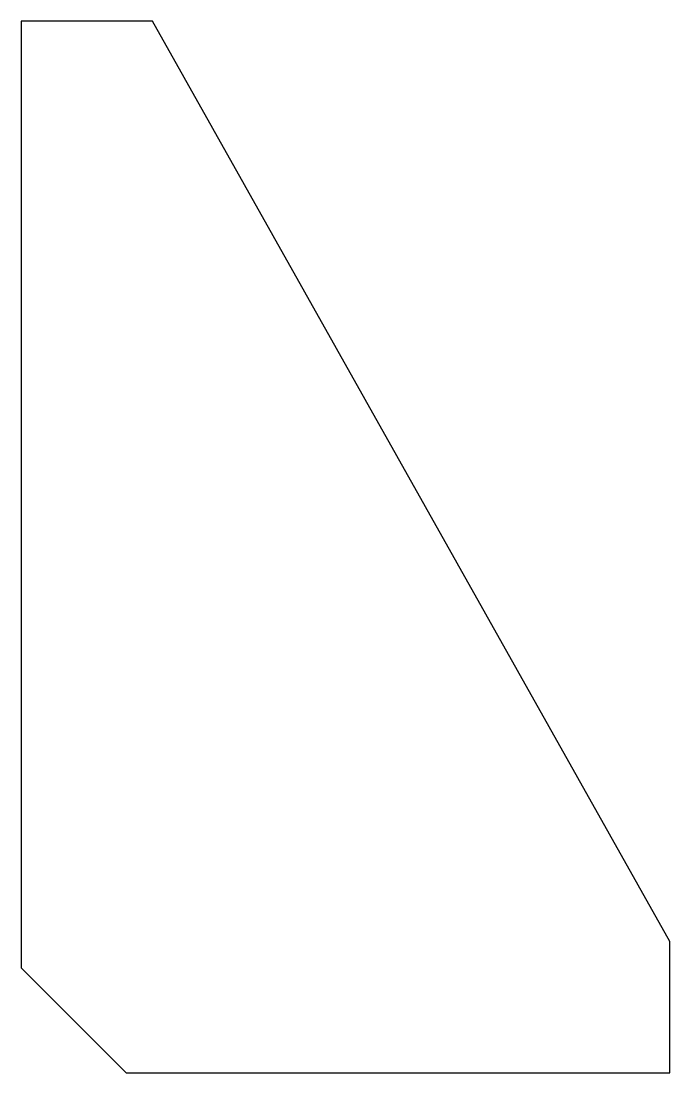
# Model space of a CAD drawing. Header units: metres. Extents: x 0 to 74, y 0 to 120.
import ezdxf

# ---------------------------------------------------------------- set-up
doc = ezdxf.new("R2010")
doc.units = ezdxf.units.M

msp = doc.modelspace()

# ---------------------------------------------------------------- linework, layer by layer
for p, q in [((15, 120), (0, 120)), ((0, 120), (0, 12)), ((74, 15), (15, 120)), ((74, 0), (74, 15)), ((0, 12), (12, 0)), ((12, 0), (74, 0))]:
    msp.add_line(p, q)

doc.saveas('drawing.dxf')
